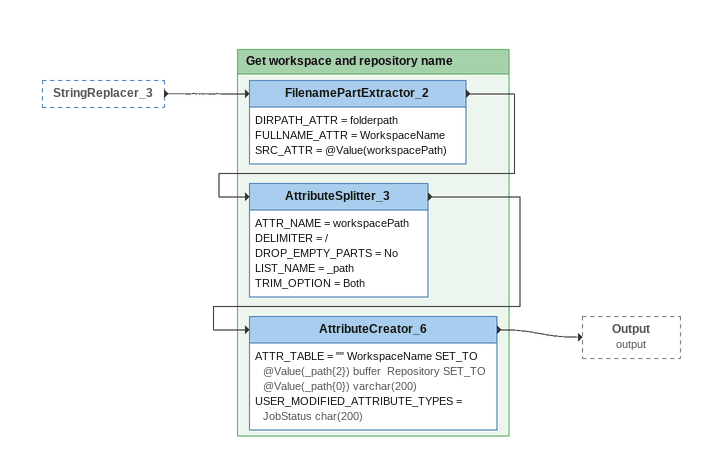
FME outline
StringReplacer_3 [outside]
    -> FilenamePartExtractor_2

Bookmark: Get workspace and repository name
FilenamePartExtractor_2
    DIRPATH_ATTR = folderpath
    FULLNAME_ATTR = WorkspaceName
    SRC_ATTR = @Value(workspacePath)
    -> AttributeSplitter_3
AttributeSplitter_3
    ATTR_NAME = workspacePath
    DELIMITER = /
    DROP_EMPTY_PARTS = No
    LIST_NAME = _path
    TRIM_OPTION = Both
    -> AttributeCreator_6
AttributeCreator_6
    ATTR_TABLE = "" WorkspaceName SET_TO @Value(_path{2}) buffer  Repository SET_TO @Value(_path{0}) varchar(200)
    USER_MODIFIED_ATTRIBUTE_TYPES = JobStatus char(200)
    -> Output (output)
